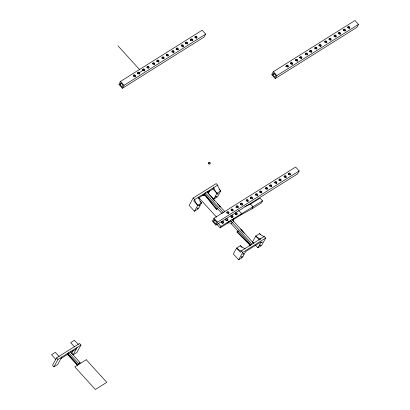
<?xml version="1.0" encoding="UTF-8"?>
<svg xmlns="http://www.w3.org/2000/svg" width="410" height="410" viewBox="0 0 410 410"><rect width="100%" height="100%" fill="white"/><g stroke="black" fill="none" stroke-linecap="round" stroke-linejoin="round"><path stroke-width="0.61" d="M120.499 81.426L118.885 84.378L122.431 88.278L204.072 37.074L205.682 34.117L202.135 30.217L120.499 81.426L124.04 85.326L122.431 88.278M119.915 84.568L120.883 82.794L123.01 85.136L122.047 86.91L119.915 84.568L121.539 83.553M73.195 350.56L71.73 353.246L73.144 354.809L76.947 352.421L80.975 345.035L79.555 343.472L56.559 357.899L52.531 365.289L53.951 366.847L57.748 364.464L61.777 357.074M53.951 366.847L57.974 359.462L80.975 345.035M67.532 354.44L68.716 352.723L78.571 363.557L77.382 365.274L67.532 354.44L60.972 358.555M73.144 354.809L77.172 347.419M70.238 351.77L80.088 362.604L79.663 363.844M209.828 190.676L208.362 193.361L213.682 199.209L217.484 196.826L220.703 190.916A10.204 5.776 57.9 0 1 217.607 185.146L216.193 183.588L193.192 198.015L189.164 205.4L194.483 211.252L198.286 208.864L201.505 202.955A10.204 5.776 57.9 0 1 198.409 197.189L216.588 217.172M198.112 198.353L204.703 194.022L205.348 192.838L223.409 212.698M194.483 211.252L197.707 205.338L201.505 202.955L199.947 201.238M204.703 194.022L217.751 208.362L217.587 208.659L216.449 209.377L204.979 195.227A3.675 2.885 28.6 0 0 202.806 195.211M273.316 71.709L271.707 74.661L275.253 78.561L356.89 27.352L358.504 24.4L354.957 20.5L273.316 71.709L276.863 75.604L275.253 78.561M207.66 192.603A3.675 2.885 28.6 0 1 207.967 192.167L208.126 191.875L207.178 192.469M272.737 74.851L273.706 73.077L275.833 75.414L274.864 77.188L272.737 74.851L274.9 73.492M207.967 192.167L213 189.01L213.81 187.534A10.204 5.776 57.9 0 0 216.905 193.3L213.682 199.209M216.449 209.377L217.751 208.362M213.964 218.253L212.354 221.205L215.901 225.105L297.537 173.901L299.151 170.944L295.605 167.044L213.964 218.253L217.51 222.148L215.901 225.105M213.384 221.395L214.353 219.622L216.48 221.964L215.511 223.737L213.384 221.395L215.004 220.38M223.404 221.8L222.599 223.276A1.087 0.856 28.6 0 0 221.605 222.84M216.593 223.978L220.139 227.878L220.949 226.402L262.543 200.849L260.063 198.117L250.556 204.083L244.816 206.599M226.827 220.621L227.632 219.145M220.139 227.878L227.745 223.107L228.549 221.631A2.721 2.137 28.6 0 1 232.224 222.389L231.419 223.865L238.154 231.276L237.016 231.988L249.88 245.067A3.675 2.885 28.6 0 1 249.803 245.882M232.762 215.926L231.957 217.402A1.087 0.856 28.6 0 0 230.963 216.967M232.634 220.144A2.721 2.137 28.6 0 1 233.064 219.77L233.874 218.294A2.721 2.137 28.6 0 0 233.746 221.436M236.186 214.753L236.995 213.272M233.064 219.77L240.67 215.004L241.475 213.523L238.64 210.407M237.016 231.988L238.318 230.979L250.94 244.862M238.154 231.276L238.318 230.979M240.67 215.004L251.914 208.88L253.042 206.809L250.556 204.083M240.819 229.605L240.977 229.308L244.242 233.249M262.543 200.849L261.416 202.919L251.914 208.88M245.067 248.496A10.204 5.776 57.9 0 1 240.362 245.682L236.56 248.065L233.336 253.974L238.656 259.827L242.684 252.437L265.685 238.01L264.265 236.452A10.204 5.776 57.9 0 1 259.561 233.638L255.758 236.027L252.534 241.936L253.764 243.284M249.859 244.893L250.038 244.775A3.675 2.885 28.6 0 1 249.88 245.841M259.925 239.819L260.463 238.835A10.204 5.776 57.9 0 1 255.758 236.027L259.269 239.886M255.399 245.083L257.854 247.783L261.078 241.874L245.682 251.53L242.459 257.439L238.656 259.827M265.685 238.01L261.657 245.4L257.854 247.783M133.434 76.091L135.054 75.076M137.76 73.38L138.841 72.698M142.624 70.325L143.705 69.649M146.949 67.614L148.03 66.932M152.899 63.883L153.981 63.207M156.681 61.51L158.306 60.49M162.088 58.117L163.17 57.441M166.414 55.406L167.495 54.725M171.821 52.014L173.44 50.999M176.146 49.302L177.228 48.621M181.553 45.91L182.635 45.233M185.335 43.537L186.96 42.517M190.204 40.482L191.824 39.468M195.068 37.433L196.149 36.751M139.472 72.585L143.085 70.32M124.04 85.326L205.682 34.117M285.714 66.712L287.876 65.354M290.577 63.658L291.659 62.981M295.446 60.608L297.065 59.588M299.771 57.897L300.853 57.215M305.681 54.156A1.087 0.856 28.6 0 1 306.634 53.008A1.087 0.856 28.6 0 1 307.479 54.525A1.087 0.856 28.6 0 1 305.681 54.156L306.798 53.484M309.504 51.788L311.123 50.773M314.911 48.4L315.992 47.719M319.236 45.684L320.318 45.008M325.181 41.958L326.263 41.277M328.969 39.58L330.05 38.904M334.334 36.182A1.087 0.856 28.6 0 1 335.288 35.034A1.087 0.856 28.6 0 1 336.133 36.551A1.087 0.856 28.6 0 1 334.334 36.182L335.452 35.511M338.696 33.476L339.777 32.8M343.565 30.427L344.646 29.745M347.89 27.711L348.971 27.034M276.863 75.604L358.504 24.4M208.511 163.672L210.033 162.719M217.607 185.146L194.612 199.573L193.807 201.054L197.707 205.338A10.204 5.776 57.9 0 1 194.612 199.573L193.192 198.015M226.899 212.918L227.98 212.242M231.225 210.207L232.306 209.525M236.093 207.152L237.713 206.133M240.419 204.441L242.038 203.421M246.364 200.71L247.445 200.029M250.151 198.337L251.771 197.318M255.558 194.945L256.634 194.268M259.878 192.234L260.96 191.552M265.285 188.841L266.91 187.821M269.611 186.13L271.236 185.11M275.018 182.737L276.099 182.055M278.805 180.364L280.425 179.344M284.212 176.971L285.832 175.951M288.537 174.26L289.619 173.579M217.51 222.148L299.151 170.944M70.822 352.374L76.368 348.895M264.265 236.452L241.264 250.879L240.46 252.355L236.56 248.065A10.204 5.776 57.9 0 0 241.264 250.879L242.684 252.437M78.571 363.557L80.088 362.604M205.02 195.585L204.821 195.519A3.675 2.885 28.6 0 0 202.642 195.508M212.882 199.132L214.655 200.91M217.31 203.58L220.411 206.696L220.252 206.988L219.365 206.102M237.175 231.696L250.659 245.241M117.952 45.802L139.502 69.5M219.145 189.2L220.703 190.916L216.905 193.3L213 189.01M259.561 233.638L260.729 234.925M206.871 191.885L224.931 211.744M231.973 219.483L253.529 243.186M230.451 220.442L252.006 244.14M217.587 208.659L222.22 213.753M240.362 245.682L241.92 247.399M218.187 223.368L220.949 226.402M78.325 344.482L74.497 340.274L70.694 342.657L74.523 346.87M68.07 353.907L77.926 364.741M67.691 354.143L77.546 364.982M59.127 356.526L55.299 352.313L51.496 354.701L55.755 359.38M56.559 357.899L57.974 359.462M241.633 230.589L242.858 232.07M205.179 195.288L216.608 209.079M207.624 192.802A3.675 2.885 28.6 0 1 208.126 191.875M227.745 223.107A2.721 2.137 28.6 0 1 231.419 223.865M230.973 209.848A1.087 0.856 28.6 0 1 232.849 210.914M240.511 203.826A1.087 0.856 28.6 0 1 242.1 205.236M235.975 207.286A1.087 0.856 28.6 0 1 237.026 206.373A1.087 0.856 28.6 0 1 237.984 207.696M226.92 212.354A1.087 0.856 28.6 0 1 228.667 213.349M228.621 213.569A1.087 0.856 28.6 0 1 228.508 213.764M246.21 200.249A1.087 0.856 28.6 0 1 247.917 201.469M250.269 197.748A1.087 0.856 28.6 0 1 251.699 197.717A1.087 0.856 28.6 0 1 252.032 199.009M259.802 191.726A1.087 0.856 28.6 0 1 261.503 192.941M255.24 194.945A1.087 0.856 28.6 0 1 256.317 194.268A1.087 0.856 28.6 0 1 257.321 195.375M257.275 195.596A1.087 0.856 28.6 0 1 257.162 195.79M283.94 176.751A1.087 0.856 28.6 0 1 285.365 176.449A1.087 0.856 28.6 0 1 285.816 177.817M278.923 179.775A1.087 0.856 28.6 0 1 280.353 179.744A1.087 0.856 28.6 0 1 280.686 181.035M265.506 188.149A1.087 0.856 28.6 0 1 267.253 189.143M274.582 182.619A1.087 0.856 28.6 0 1 275.879 182.255A1.087 0.856 28.6 0 1 276.571 183.495M269.56 185.648A1.087 0.856 28.6 0 1 271.435 186.714M288.455 173.753A1.087 0.856 28.6 0 1 290.162 174.973M225.577 220.221A1.087 0.856 28.6 0 1 226.986 220.841M235.191 214.312A1.087 0.856 28.6 0 1 236.344 214.968M253.887 243.325A3.675 2.885 28.6 0 1 253.252 243.299M161.776 58.117A1.087 0.856 28.6 0 1 162.985 57.477A1.087 0.856 28.6 0 1 163.81 58.768M183.101 46.668A1.087 0.856 28.6 0 1 182.819 47.012M181.112 45.792A1.087 0.856 28.6 0 1 183.147 46.448M185.453 42.947A1.087 0.856 28.6 0 1 187.329 44.013M137.509 73.021A1.087 0.856 28.6 0 1 139.385 74.092M147.041 66.999A1.087 0.856 28.6 0 1 148.743 68.219M156.799 60.921A1.087 0.856 28.6 0 1 158.234 60.89A1.087 0.856 28.6 0 1 158.562 62.182M133.45 75.527A1.087 0.856 28.6 0 1 135.044 76.936M152.745 63.427A1.087 0.856 28.6 0 1 154.447 64.642M172.036 51.322A1.087 0.856 28.6 0 1 173.63 52.731M142.48 70.218A1.087 0.856 28.6 0 1 143.556 69.546A1.087 0.856 28.6 0 1 144.561 70.648M144.515 70.868A1.087 0.856 28.6 0 1 144.402 71.063M166.337 54.899A1.087 0.856 28.6 0 1 168.085 55.893M190.43 40.144A1.087 0.856 28.6 0 1 191.639 39.509A1.087 0.856 28.6 0 1 192.464 40.795M176.095 48.821A1.087 0.856 28.6 0 1 177.971 49.887M194.991 36.926A1.087 0.856 28.6 0 1 196.58 38.335M285.985 66.148A1.087 0.856 28.6 0 1 287.287 65.784A1.087 0.856 28.6 0 1 287.974 67.025M290.5 63.155A1.087 0.856 28.6 0 1 292.094 64.565M295.461 60.085A1.087 0.856 28.6 0 1 296.891 60.055A1.087 0.856 28.6 0 1 297.224 61.346M299.577 57.625A1.087 0.856 28.6 0 1 300.873 57.262A1.087 0.856 28.6 0 1 301.565 58.502M329.087 38.95A1.087 0.856 28.6 0 1 330.68 40.359M347.48 27.772A1.087 0.856 28.6 0 1 348.69 27.137A1.087 0.856 28.6 0 1 349.515 28.423M324.571 41.948A1.087 0.856 28.6 0 1 325.873 41.584A1.087 0.856 28.6 0 1 326.56 42.819M333.935 36.075A1.087 0.856 28.6 0 1 335.359 35.772A1.087 0.856 28.6 0 1 335.81 37.141M318.826 45.746A1.087 0.856 28.6 0 1 320.169 45.156A1.087 0.856 28.6 0 1 320.748 46.591M314.639 48.175A1.087 0.856 28.6 0 1 315.941 47.811A1.087 0.856 28.6 0 1 316.628 49.051M309.796 51.055A1.087 0.856 28.6 0 1 311.497 52.27M305.235 54.274A1.087 0.856 28.6 0 1 306.577 53.684A1.087 0.856 28.6 0 1 307.157 55.114M338.163 33.425A1.087 0.856 28.6 0 1 339.459 33.056A1.087 0.856 28.6 0 1 340.151 34.296M343.406 30.012A1.087 0.856 28.6 0 1 345.328 30.858M197.159 208.649L197.979 207.988L197.159 208.649M198.773 205.692L199.588 205.031L198.773 205.692M215.598 197.082L216.418 196.421L215.598 197.082M217.208 194.13L218.028 193.469L217.208 194.13M241.336 257.224L242.151 256.563L241.336 257.224M242.945 254.267L243.765 253.605L242.945 254.267M259.771 245.657L260.591 244.995L259.771 245.657M261.385 242.705L262.2 242.043L261.385 242.705M86.223 359.734L74.82 366.883L95.381 389.5L106.79 382.345L86.223 359.734M221.723 222.533A1.087 0.856 28.6 0 0 223.522 222.907A1.087 0.856 28.6 0 0 222.676 221.385A1.087 0.856 28.6 0 0 221.723 222.533M225.956 219.883A1.087 0.856 28.6 0 0 227.755 220.252A1.087 0.856 28.6 0 0 226.909 218.735A1.087 0.856 28.6 0 0 225.956 219.883M231.086 216.664A1.087 0.856 28.6 0 0 232.885 217.034A1.087 0.856 28.6 0 0 232.039 215.516A1.087 0.856 28.6 0 0 231.086 216.664M235.314 214.01A1.087 0.856 28.6 0 0 237.113 214.379A1.087 0.856 28.6 0 0 236.268 212.862A1.087 0.856 28.6 0 0 235.314 214.01M227.032 212.8A1.087 0.856 28.6 0 0 228.831 213.169A1.087 0.856 28.6 0 0 227.986 211.652A1.087 0.856 28.6 0 0 227.032 212.8M259.914 192.172A1.087 0.856 28.6 0 0 261.713 192.546A1.087 0.856 28.6 0 0 260.868 191.024A1.087 0.856 28.6 0 0 259.914 192.172M279.21 180.072A1.087 0.856 28.6 0 0 281.009 180.446A1.087 0.856 28.6 0 0 280.163 178.924A1.087 0.856 28.6 0 0 279.21 180.072M288.568 174.199A1.087 0.856 28.6 0 0 290.372 174.573A1.087 0.856 28.6 0 0 289.521 173.056A1.087 0.856 28.6 0 0 288.568 174.199M231.26 210.145A1.087 0.856 28.6 0 0 233.059 210.52A1.087 0.856 28.6 0 0 232.214 208.997A1.087 0.856 28.6 0 0 231.26 210.145M236.391 206.927A1.087 0.856 28.6 0 0 238.195 207.301A1.087 0.856 28.6 0 0 237.349 205.779A1.087 0.856 28.6 0 0 236.391 206.927M240.624 204.277A1.087 0.856 28.6 0 0 242.423 204.646A1.087 0.856 28.6 0 0 241.577 203.129A1.087 0.856 28.6 0 0 240.624 204.277M269.847 185.945A1.087 0.856 28.6 0 0 271.645 186.314A1.087 0.856 28.6 0 0 270.8 184.797A1.087 0.856 28.6 0 0 269.847 185.945M265.618 188.595A1.087 0.856 28.6 0 0 267.417 188.969A1.087 0.856 28.6 0 0 266.572 187.452A1.087 0.856 28.6 0 0 265.618 188.595M274.977 182.727A1.087 0.856 28.6 0 0 276.781 183.096A1.087 0.856 28.6 0 0 275.935 181.579A1.087 0.856 28.6 0 0 274.977 182.727M284.34 176.853A1.087 0.856 28.6 0 0 286.139 177.222A1.087 0.856 28.6 0 0 285.293 175.705A1.087 0.856 28.6 0 0 284.34 176.853M246.323 200.7A1.087 0.856 28.6 0 0 248.127 201.069A1.087 0.856 28.6 0 0 247.281 199.552A1.087 0.856 28.6 0 0 246.323 200.7M250.556 198.045A1.087 0.856 28.6 0 0 252.355 198.414A1.087 0.856 28.6 0 0 251.509 196.897A1.087 0.856 28.6 0 0 250.556 198.045M255.686 194.827A1.087 0.856 28.6 0 0 257.485 195.196A1.087 0.856 28.6 0 0 256.639 193.679A1.087 0.856 28.6 0 0 255.686 194.827M208.352 163.457A1.087 0.856 28.6 0 0 210.151 163.826A1.087 0.856 28.6 0 0 209.305 162.309A1.087 0.856 28.6 0 0 208.352 163.457M181.512 45.899A1.087 0.856 28.6 0 0 183.311 46.268A1.087 0.856 28.6 0 0 182.465 44.751A1.087 0.856 28.6 0 0 181.512 45.899M162.216 58A1.087 0.856 28.6 0 0 164.02 58.374A1.087 0.856 28.6 0 0 163.175 56.852A1.087 0.856 28.6 0 0 162.216 58M185.74 43.245A1.087 0.856 28.6 0 0 187.539 43.619A1.087 0.856 28.6 0 0 186.693 42.097A1.087 0.856 28.6 0 0 185.74 43.245M137.796 73.318A1.087 0.856 28.6 0 0 139.595 73.692A1.087 0.856 28.6 0 0 138.749 72.175A1.087 0.856 28.6 0 0 137.796 73.318M157.086 61.218A1.087 0.856 28.6 0 0 158.885 61.592A1.087 0.856 28.6 0 0 158.04 60.07A1.087 0.856 28.6 0 0 157.086 61.218M147.154 67.45A1.087 0.856 28.6 0 0 148.953 67.819A1.087 0.856 28.6 0 0 148.107 66.302A1.087 0.856 28.6 0 0 147.154 67.45M133.563 75.973A1.087 0.856 28.6 0 0 135.367 76.342A1.087 0.856 28.6 0 0 134.521 74.825A1.087 0.856 28.6 0 0 133.563 75.973M152.858 63.873A1.087 0.856 28.6 0 0 154.657 64.242A1.087 0.856 28.6 0 0 153.811 62.725A1.087 0.856 28.6 0 0 152.858 63.873M172.149 51.773A1.087 0.856 28.6 0 0 173.953 52.142A1.087 0.856 28.6 0 0 173.107 50.625A1.087 0.856 28.6 0 0 172.149 51.773M142.926 70.1A1.087 0.856 28.6 0 0 144.725 70.474A1.087 0.856 28.6 0 0 143.879 68.952A1.087 0.856 28.6 0 0 142.926 70.1M166.45 55.35A1.087 0.856 28.6 0 0 168.249 55.719A1.087 0.856 28.6 0 0 167.403 54.202A1.087 0.856 28.6 0 0 166.45 55.35M195.104 37.377A1.087 0.856 28.6 0 0 196.902 37.746A1.087 0.856 28.6 0 0 196.057 36.229A1.087 0.856 28.6 0 0 195.104 37.377M176.382 49.118A1.087 0.856 28.6 0 0 178.181 49.487A1.087 0.856 28.6 0 0 177.335 47.97A1.087 0.856 28.6 0 0 176.382 49.118M190.875 40.026A1.087 0.856 28.6 0 0 192.674 40.4A1.087 0.856 28.6 0 0 191.829 38.878A1.087 0.856 28.6 0 0 190.875 40.026M286.385 66.256A1.087 0.856 28.6 0 0 288.184 66.625A1.087 0.856 28.6 0 0 287.338 65.108A1.087 0.856 28.6 0 0 286.385 66.256M290.613 63.601A1.087 0.856 28.6 0 0 292.412 63.975A1.087 0.856 28.6 0 0 291.566 62.453A1.087 0.856 28.6 0 0 290.613 63.601M295.748 60.383A1.087 0.856 28.6 0 0 297.547 60.752A1.087 0.856 28.6 0 0 296.702 59.235A1.087 0.856 28.6 0 0 295.748 60.383M299.976 57.728A1.087 0.856 28.6 0 0 301.775 58.102A1.087 0.856 28.6 0 0 300.93 56.585A1.087 0.856 28.6 0 0 299.976 57.728M329.199 39.401A1.087 0.856 28.6 0 0 330.998 39.77A1.087 0.856 28.6 0 0 330.152 38.253A1.087 0.856 28.6 0 0 329.199 39.401M347.921 27.654A1.087 0.856 28.6 0 0 349.725 28.029A1.087 0.856 28.6 0 0 348.879 26.506A1.087 0.856 28.6 0 0 347.921 27.654M324.971 42.051A1.087 0.856 28.6 0 0 326.77 42.425A1.087 0.856 28.6 0 0 325.924 40.903A1.087 0.856 28.6 0 0 324.971 42.051M319.267 45.628A1.087 0.856 28.6 0 0 321.071 46.002A1.087 0.856 28.6 0 0 320.225 44.48A1.087 0.856 28.6 0 0 319.267 45.628M309.909 51.501A1.087 0.856 28.6 0 0 311.708 51.87A1.087 0.856 28.6 0 0 310.862 50.353A1.087 0.856 28.6 0 0 309.909 51.501M315.039 48.283A1.087 0.856 28.6 0 0 316.838 48.652A1.087 0.856 28.6 0 0 315.992 47.135A1.087 0.856 28.6 0 0 315.039 48.283M338.563 33.528A1.087 0.856 28.6 0 0 340.361 33.897A1.087 0.856 28.6 0 0 339.516 32.38A1.087 0.856 28.6 0 0 338.563 33.528M343.693 30.309A1.087 0.856 28.6 0 0 345.492 30.678A1.087 0.856 28.6 0 0 344.646 29.161A1.087 0.856 28.6 0 0 343.693 30.309"/></g></svg>
